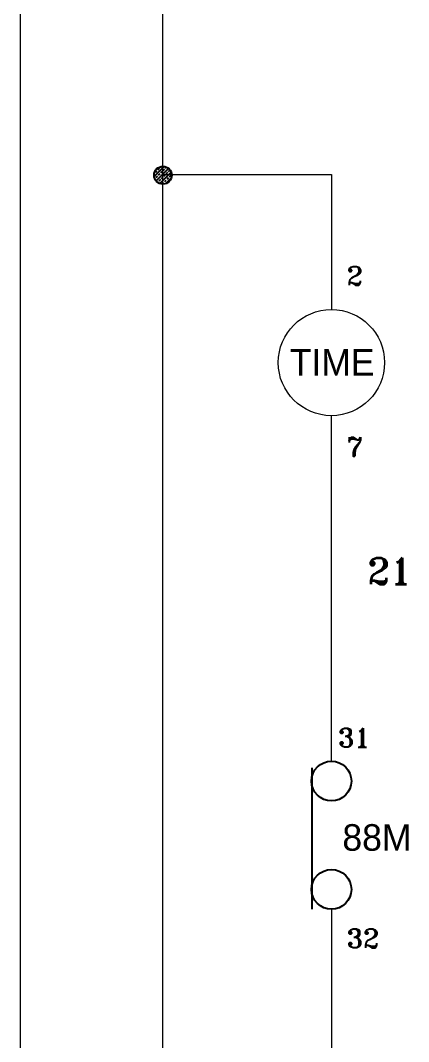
# Model space of a CAD drawing. Header units: millimetres. Extents: x 107 to 2900, y 85 to 3996.
# Drawn here: x 334.9 to 382.3, y 391.6 to 516.2 of the extents above; entities that cross this region are included whole.
import ezdxf
from ezdxf.enums import TextEntityAlignment as Align

# ---------------------------------------------------------------- set-up
doc = ezdxf.new("R2010")
doc.units = ezdxf.units.MM
doc.layers.add('70', color=7, linetype='Continuous')
doc.styles.get("Standard").update_dxf_attribs({"font": 'BareunDotumPro1.ttf'})
doc.styles.add('STYLE2', font='romant.shx')

msp = doc.modelspace()

# ---------------------------------------------------------------- hatches: boundary and pattern name
at = {"layer": '70'}
h = msp.add_hatch(dxfattribs=at)
h.set_pattern_fill('ANSI33', color=256, scale=2.15937, style=0)
h.set_pattern_definition([(45, (2092.3438, -91.06874), (-0.38172635, 0.38172635), []), (45, (2092.72554, -91.06874), (-0.38172635, 0.38172635), [0.26992129, -0.13496065])])
h.paths.add_polyline_path([(352.306, 498.361, 0.4142136), (351.227, 497.281, 0.4142136), (352.306, 496.201)])
h.paths.add_polyline_path([(352.306, 498.361), (352.306, 497.281), (353.386, 497.281, 0.4142136)])
h.paths.add_polyline_path([(353.386, 497.281), (352.306, 497.281), (352.306, 496.201, 0.4142136)])

# ---------------------------------------------------------------- linework, layer by layer
at = {"color": 0}
msp.add_line((370.479, 424.995), (370.479, 407.728), dxfattribs=at)
for centre in [(372.862, 423.375), (372.862, 410.157)]:
    msp.add_circle(centre, 2.429, dxfattribs=at)
at = {"layer": '70', "lineweight": 15}
for p, q in [((352.309, 243.05), (352.305, 588.389)), ((352.306, 497.385), (372.85, 497.385)), ((372.85, 497.385), (372.85, 480.896)), ((372.85, 461.122), (372.85, 467.94)), ((372.851, 425.805), (372.85, 461.122)), ((372.85, 407.728), (372.85, 339.991))]:
    msp.add_line(p, q, dxfattribs=at)
at = {"layer": '70', "color": 1, "lineweight": 15}
msp.add_line((334.937, 177.362), (334.933, 537.71), dxfattribs=at)
at = {"layer": '70'}
msp.add_circle((352.306, 497.281), 1.08, dxfattribs=at)
at = {"layer": '70', "lineweight": 15}
msp.add_circle((372.851, 474.418), 6.478, dxfattribs=at)

# ---------------------------------------------------------------- texts
at = {"color": 0, "style": 'STYLE2'}
for s, height, p in [('2', 2.306, (374.718, 483.848)), ('7', 2.306, (374.718, 463.017)), ('31', 2.3056, (373.658, 427.512)), ('32', 2.3056, (374.718, 403.026))]:
    msp.add_text(s, height=height, dxfattribs=at).set_placement(p)
at = {"color": 0, "linetype": 'Continuous'}
for s, p in [('TIME', (372.948, 474.457)), ('88M', (378.405, 416.49))]:
    msp.add_text(s, height=3.2391, dxfattribs=at).set_placement(p, align=Align.MIDDLE)
at = {"color": 3, "style": 'STYLE2'}
msp.add_text('21', height=3.1903, dxfattribs=at).set_placement((377.242, 447.395))

doc.saveas('drawing.dxf')
